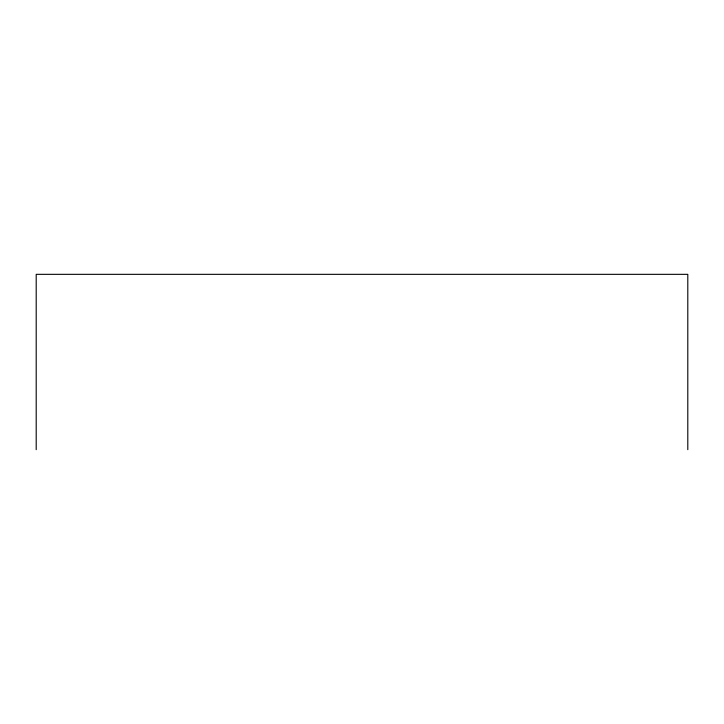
<?xml version="1.0" encoding="UTF-8"?>
<svg xmlns="http://www.w3.org/2000/svg" width="724" height="724" viewBox="0 0 724 724"><rect width="100%" height="100%" fill="white"/><g stroke="black" fill="none" stroke-linecap="round" stroke-linejoin="round"><path stroke-width="1.09" d="M687.8 449.667L687.8 274.333L36.2 274.333L36.2 449.667"/></g></svg>
